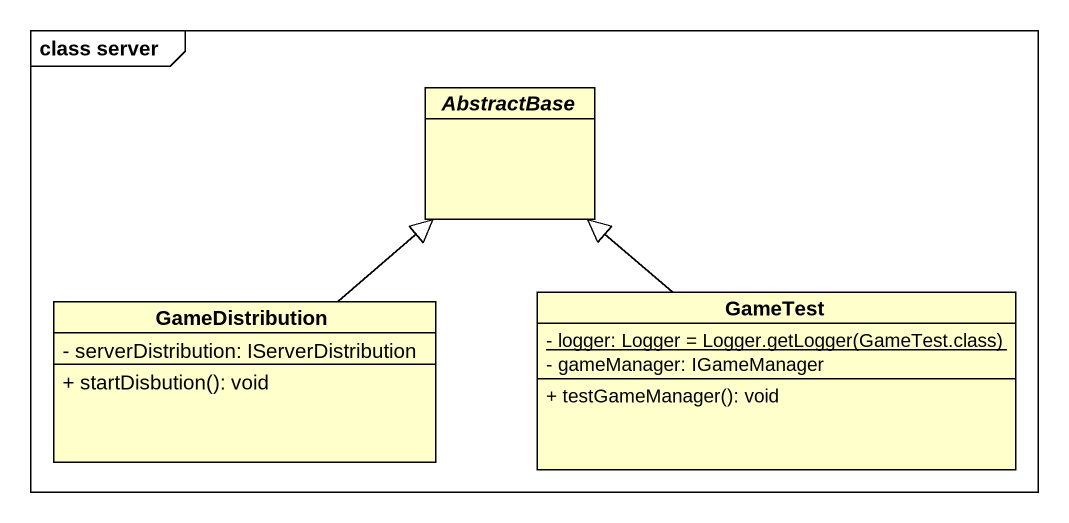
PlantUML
@startuml
mainframe class server
hide circle
hide empty members
skinparam classAttributeIconSize 0
abstract class AbstractBase
class GameDistribution {
  - serverDistribution: IServerDistribution
  + startDisbution(): void
}
class GameTest {
  {static} {field} - logger: Logger = Logger.getLogger(GameTest.class)
  - gameManager: IGameManager
  + testGameManager(): void
}
GameDistribution -up-|> AbstractBase
GameTest -up-|> AbstractBase
@enduml
